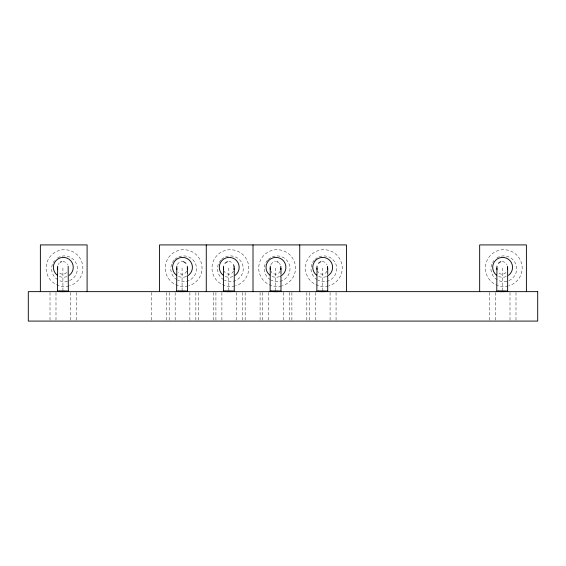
<?xml version="1.0" encoding="UTF-8"?>
<svg xmlns="http://www.w3.org/2000/svg" width="566" height="566" viewBox="0 0 566 566"><rect width="100%" height="100%" fill="white"/><g stroke="black" fill="none" stroke-linecap="round" stroke-linejoin="round"><path stroke-width="0.42" stroke-dasharray="2.83 2.12" d="M58.213 264.591L59.083 263.261M177.384 264.591C178.453 262.348 181.056 260.827 183.518 261.619M186.773 271.114C185.386 274.51 180.476 275.43 178.212 272.395M233.51 271.114C231.883 275.253 225.671 275.203 224.094 271.05M270.852 264.591L272.854 262.242L275.578 261.393M280.241 271.114C278.621 275.253 272.402 275.203 270.824 271.05M326.978 271.114C325.351 275.253 319.139 275.203 317.561 271.05M66.731 272.444C64.835 274.871 60.916 274.843 59.041 272.395M506.032 272.444C504.129 274.871 500.21 274.843 498.342 272.395M502.233 261.393L504.95 262.277L506.931 264.655M322.309 261.393L325.025 262.277L327.007 264.655M228.841 261.393L230.249 261.619L232.683 263.31M62.939 261.393L65.649 262.277L67.63 264.655M279.413 263.31L280.269 264.655M515.987 292.516L515.987 321.085M510.008 292.516L510.008 321.085M502.205 268.015L502.205 291.271M495.292 292.516L495.292 321.085M489.307 292.516L489.307 321.085M336.062 292.516L336.062 321.085M330.084 292.516L330.084 321.085M322.28 268.015L322.28 291.271M315.361 292.516L315.361 321.085M309.383 292.516L309.383 321.085M306.829 292.516L306.829 321.085M291.886 292.516L291.886 321.085M289.332 292.516L289.332 321.085M283.347 292.516L283.347 321.085M275.55 268.015L275.55 291.271M268.631 292.516L268.631 321.085M262.652 292.516L262.652 321.085M260.091 292.516L260.091 321.085M245.156 292.516L245.156 321.085M242.595 292.516L242.595 321.085M236.616 292.516L236.616 321.085M228.813 268.015L228.813 291.271M221.893 292.516L221.893 321.085M215.915 292.516L215.915 321.085M213.361 292.516L213.361 321.085M198.418 292.516L198.418 321.085M195.864 292.516L195.864 321.085M189.879 292.516L189.879 321.085M182.082 268.015L182.082 291.271M175.163 292.516L175.163 321.085M169.184 292.516L169.184 321.085M166.623 292.516L166.623 321.085M151.688 292.516L151.688 321.085M76.693 292.516L76.693 321.085M70.708 292.516L70.708 321.085M62.911 268.015L62.911 291.271M55.992 292.516L55.992 321.085M50.013 292.516L50.013 320.222M57.605 257.891A12.877 12.877 0 0 1 77.365 268.242A12.877 12.877 0 0 1 58.517 280.177M57.789 279.767A12.877 12.877 0 0 1 54.47 260.678M68.91 285.957A18.402 18.402 0 0 1 46.723 263.268A18.402 18.402 0 0 1 77.351 254.948A18.402 18.402 0 0 1 69.682 285.745M66.958 276.59A9.947 9.947 0 0 1 57.124 275.111M496.898 257.891A12.877 12.877 0 0 1 516.666 268.242A12.877 12.877 0 0 1 497.818 280.177M497.09 279.767A12.877 12.877 0 0 1 493.771 260.678M508.211 285.957A18.402 18.402 0 0 1 486.024 263.268A18.402 18.402 0 0 1 516.645 254.948A18.402 18.402 0 0 1 508.983 285.745M506.259 276.59A9.947 9.947 0 0 1 496.424 275.111M174.781 259.447A12.877 12.877 0 0 1 191.966 258.924A12.877 12.877 0 0 1 194.357 275.946A12.877 12.877 0 0 1 177.689 280.177M176.96 279.767A12.877 12.877 0 0 1 174.194 260.042M188.082 285.957A18.402 18.402 0 0 1 165.895 263.268A18.402 18.402 0 0 1 196.522 254.948A18.402 18.402 0 0 1 188.853 285.745M186.129 276.59A9.947 9.947 0 0 1 176.295 275.111M221.518 259.447A12.877 12.877 0 0 1 238.703 258.924A12.877 12.877 0 0 1 241.095 275.946A12.877 12.877 0 0 1 224.426 280.177M223.697 279.767A12.877 12.877 0 0 1 220.924 260.042M234.819 285.957A18.402 18.402 0 0 1 212.632 263.268A18.402 18.402 0 0 1 243.253 254.948A18.402 18.402 0 0 1 235.59 285.745M232.859 276.59A9.947 9.947 0 0 1 223.025 275.111M268.249 259.447A12.877 12.877 0 0 1 285.434 258.924A12.877 12.877 0 0 1 287.825 275.946A12.877 12.877 0 0 1 271.156 280.177M270.428 279.767A12.877 12.877 0 0 1 267.661 260.042M281.55 285.957A18.402 18.402 0 0 1 259.362 263.268A18.402 18.402 0 0 1 289.99 254.948A18.402 18.402 0 0 1 282.321 285.745M279.597 276.59A9.947 9.947 0 0 1 269.763 275.111M314.986 259.447A12.877 12.877 0 0 1 332.171 258.924A12.877 12.877 0 0 1 334.563 275.946A12.877 12.877 0 0 1 317.894 280.177M317.165 279.767A12.877 12.877 0 0 1 314.392 260.042M328.287 285.957A18.402 18.402 0 0 1 306.1 263.268A18.402 18.402 0 0 1 336.72 254.948A18.402 18.402 0 0 1 329.058 285.745M326.327 276.59A9.947 9.947 0 0 1 316.493 275.111"/><path stroke-width="0.85" d="M57.47 291.271L57.661 266.147M176.642 291.271L176.833 266.147M187.339 266.211L187.325 269.558M223.379 291.271L223.57 266.147M234.076 266.409L234.062 269.558M270.109 291.271L270.3 266.147M280.807 266.211L280.793 269.558M316.847 291.271L317.038 266.147M327.544 266.211L327.53 269.558M496.771 291.271L496.962 266.147M507.469 266.211L507.454 269.558M224.992 263.261L227.433 261.605M318.46 263.261L320.901 261.605M498.384 263.261L500.825 261.605M60.215 262.242L61.531 261.605M276.986 261.619L278.295 262.277M183.518 261.619L185.945 263.31M233.539 264.655L234.076 266.211M496.771 268.015L496.948 269.487M316.847 268.015L317.024 269.487M270.109 268.015L270.286 269.685M223.379 268.015L223.556 269.487M176.642 268.015L176.818 269.487M57.47 268.015L57.647 269.487M526.401 291.646L526.401 244.915L479.664 244.915L479.664 291.646M507.645 268.086L507.645 291.271M346.477 291.646L346.477 244.915L159.541 244.915L159.541 291.646M327.721 268.086L327.721 274.369M327.721 276.689L327.721 291.271M299.739 244.915L299.739 291.646M280.984 268.086L280.984 274.369M280.984 276.689L280.984 291.271M253.009 244.915L253.009 291.646M234.253 268.086L234.253 291.271M206.272 244.915L206.272 291.646M187.516 268.086L187.516 274.369M187.516 276.689L187.516 291.271M87.1 291.646L87.1 244.915L40.37 244.915L40.37 291.646M68.344 291.271L68.168 266.211M57.124 275.111A9.947 9.947 0 0 1 56.105 260.487A9.947 9.947 0 0 1 70.771 260.749A9.947 9.947 0 0 1 69.229 275.331M496.424 275.111A9.947 9.947 0 0 1 495.406 260.487A9.947 9.947 0 0 1 510.065 260.749A9.947 9.947 0 0 1 508.53 275.331M176.295 275.111A9.947 9.947 0 0 1 175.693 260.077A9.947 9.947 0 0 1 190.657 261.662A9.947 9.947 0 0 1 186.922 276.236M223.025 275.111A9.947 9.947 0 0 1 222.014 260.487A9.947 9.947 0 0 1 236.673 260.749A9.947 9.947 0 0 1 235.131 275.331M269.763 275.111A9.947 9.947 0 0 1 269.161 260.077A9.947 9.947 0 0 1 284.125 261.662A9.947 9.947 0 0 1 280.389 276.236M316.493 275.111A9.947 9.947 0 0 1 315.892 260.077A9.947 9.947 0 0 1 330.855 261.662A9.947 9.947 0 0 1 327.12 276.236M59.083 291.002L58.213 291.08A5.285 0.375 0 0 0 58.185 291.455L60.166 291.596A5.511 0.389 0 0 0 65.599 291.596L67.602 291.462A5.285 0.375 0 0 0 67.63 291.08L65.649 290.945A5.511 0.389 0 0 0 60.215 290.945L59.083 291.002M178.255 291.002L177.384 291.08A5.285 0.375 0 0 0 177.356 291.455L179.337 291.596A5.511 0.389 0 0 0 184.771 291.596L186.773 291.462A5.285 0.375 0 0 0 186.801 291.08L184.827 290.945A5.511 0.389 0 0 0 179.387 290.945L178.255 291.002M224.992 291.002L224.122 291.08A5.285 0.375 0 0 0 224.086 291.455L226.067 291.596A5.511 0.389 0 0 0 231.508 291.596L233.51 291.462A5.285 0.375 0 0 0 233.539 291.08L231.558 290.945A5.511 0.389 0 0 0 226.117 290.945L224.992 291.002M271.722 291.002L270.852 291.08A5.285 0.375 0 0 0 270.824 291.455L272.805 291.596A5.511 0.389 0 0 0 278.239 291.596L280.241 291.462A5.285 0.375 0 0 0 280.269 291.08L278.295 290.945A5.511 0.389 0 0 0 272.854 290.945L271.722 291.002M318.46 291.002L317.59 291.08A5.285 0.375 0 0 0 317.554 291.455L319.535 291.596A5.511 0.389 0 0 0 324.976 291.596L326.978 291.462A5.285 0.375 0 0 0 327.007 291.08L325.025 290.945A5.511 0.389 0 0 0 319.585 290.945L318.46 291.002M498.384 291.002L497.514 291.08A5.285 0.375 0 0 0 497.486 291.455L499.467 291.596A5.511 0.389 0 0 0 504.9 291.596L506.903 291.462A5.285 0.375 0 0 0 506.931 291.08L504.95 290.945A5.511 0.389 0 0 0 499.516 290.945L498.384 291.002M537.7 291.646L28.3 291.646L28.3 321.085L537.7 321.085L537.7 291.646"/></g></svg>
